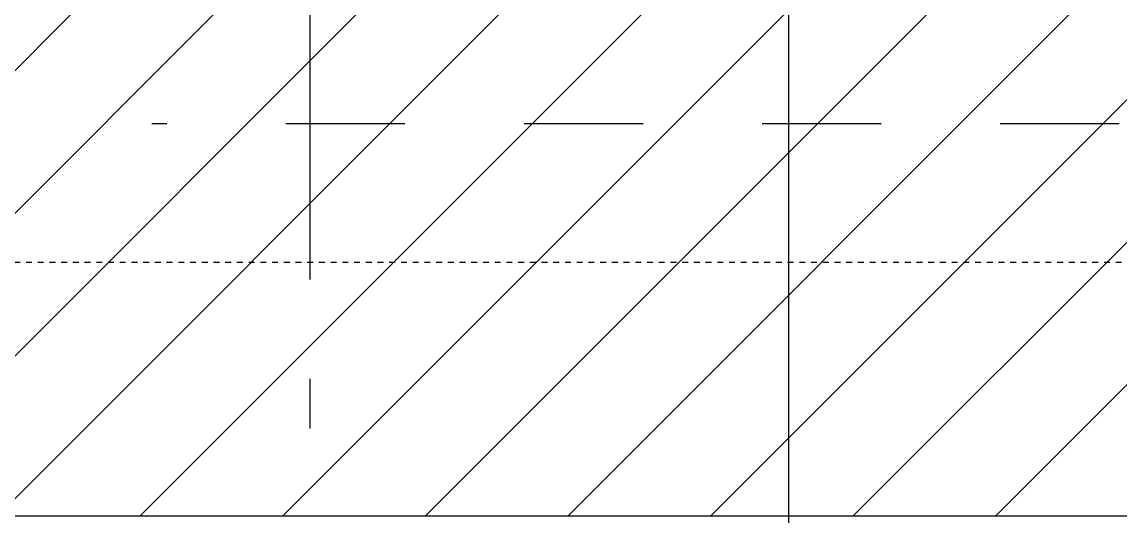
# Model space of a CAD drawing. Header units: centimetres. Extents: x 2191 to 12545, y -680 to 18662.
# Drawn here: x 10830.14 to 10869.19, y 4282.37 to 4299.94 of the extents above; entities that cross this region are included whole.
import ezdxf

# ---------------------------------------------------------------- set-up
doc = ezdxf.new("R2010")
doc.units = ezdxf.units.CM
for name, pattern in [('prlm_vmc', [0.282222, 0.141111, -0.141111]), ('Style de ligne -1', [0.41664, 0.20828, -0.20836]), ('Style de ligne -6', [1.04164, 0.625, -0.20828, 0.06943, -0.13893])]:
    doc.linetypes.add(name, pattern=pattern)
for name, color, linetype in [('B GÈnÈral_Hatch', 252, 'Continuous'), ('B Général', 252, 'Continuous'), ('C ANNOTATIONS-axes horizontaux', 252, 'Style de ligne -1'), ('C ANNOTATIONS-niveaux', 252, 'Continuous'), ('prlm-CHAUFF', 4, 'Continuous')]:
    doc.layers.add(name, color=color, linetype=linetype)
doc.layers.add('prlm-GAZ', color=2, linetype='Continuous', lineweight=25)

# ---------------------------------------------------------------- blocks, each defined once
blk = doc.blocks.new('xi.thema+')
at = {"layer": 'prlm-CHAUFF', "color": 7, "linetype": 'prlm_vmc', "ltscale": 30}
blk.add_lwpolyline([(-27.9, 0), (-27.9, 34.4)], dxfattribs=at)

msp = doc.modelspace()

# ---------------------------------------------------------------- hatches: boundary and pattern name
at = {"layer": 'B GÈnÈral_Hatch', "linetype": 'Continuous'}
h = msp.add_hatch(dxfattribs=at)
h.set_pattern_fill('50_BETON', color=256, style=0, pattern_type=2)
h.set_pattern_definition([(45, (0, 0), (2.4253472, -2.6458333), [])])
h.paths.add_polyline_path([(11263.443, 4282.407), (11245.443, 4300.406), (10673.069, 4300.37), (10673.07, 4282.37)])

# ---------------------------------------------------------------- linework, layer by layer
at = {"layer": 'B Général', "linetype": 'Continuous', "lineweight": 18}
msp.add_line((10673.07, 4282.37), (11263.443, 4282.407), dxfattribs=at)
at = {"layer": 'B Général', "linetype": 'Continuous'}
msp.add_line((10673.07, 4282.37), (11263.443, 4282.407), dxfattribs=at)
at = {"layer": 'C ANNOTATIONS-axes horizontaux', "linetype": 'Style de ligne -6', "ltscale": 25.4}
msp.add_line((10840.388, 3285.389), (10840.388, 5820.389), dxfattribs=at)
at = {"layer": 'C ANNOTATIONS-axes horizontaux'}
msp.add_line((12370.813, 4291.389), (2960.813, 4291.389), dxfattribs=at)
msp.add_line((12370.813, 4291.389), (2960.813, 4291.389), dxfattribs=at)
at = {"layer": 'C ANNOTATIONS-niveaux', "linetype": 'Style de ligne -6', "ltscale": 25.4}
msp.add_line((10840.388, 3285.389), (10840.388, 5820.389), dxfattribs=at)
at = {"layer": 'prlm-GAZ'}
msp.add_lwpolyline([(11303.381, 4291.389), (11246.072, 4234.08), (10857.405, 4234.08), (10857.405, 4333.729)], dxfattribs=at)

# ---------------------------------------------------------------- block references
at = {"layer": 'prlm-CHAUFF', "rotation": 90.0001899573424}
msp.add_blockref('xi.thema+', (10869.16, 4324.224), dxfattribs=at)

doc.saveas('drawing.dxf')
